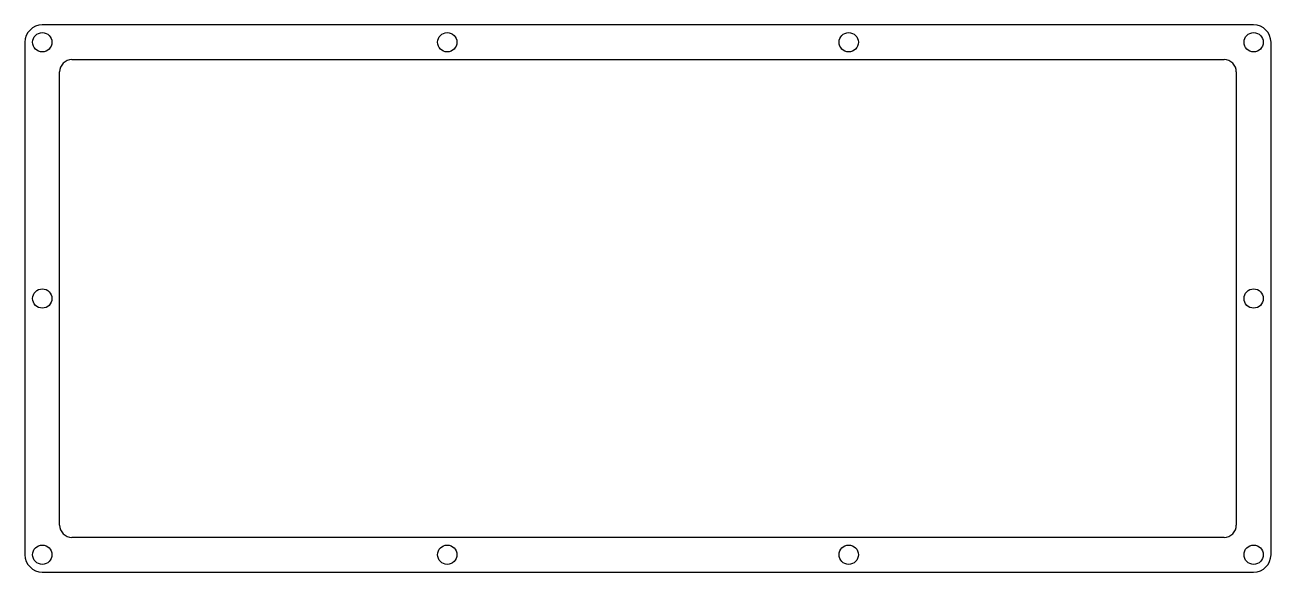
# Model space of a CAD drawing. Header units: inches. Extents: x 2 to 14.7, y 2.5 to 8.1.
import ezdxf

# ---------------------------------------------------------------- set-up
doc = ezdxf.new("R2010")
doc.units = ezdxf.units.IN
doc.header["$LTSCALE"] = 0.935
doc.header["$MEASUREMENT"] = 0
doc.layers.get('0').update_dxf_attribs({"linetype": 'CONTINUOUS'})

msp = doc.modelspace()

# ---------------------------------------------------------------- linework, layer by layer
at = {"color": 7, "linetype": 'CONTINUOUS'}
for p, q in [((14.572, 8.12), (2.218, 8.12)), ((2.041, 7.943), (2.041, 2.714)), ((14.75, 2.714), (14.75, 7.943)), ((2.52, 7.766), (14.27, 7.766)), ((2.395, 3.016), (2.395, 7.641)), ((14.395, 7.641), (14.395, 3.016)), ((14.27, 2.891), (2.52, 2.891)), ((2.218, 2.537), (14.572, 2.537))]:
    msp.add_line(p, q, dxfattribs=at)
for centre in [(2.218, 7.943), (6.348, 7.943), (10.442, 7.943), (14.572, 7.943), (2.218, 5.328), (14.572, 5.328), (2.218, 2.714), (6.348, 2.714), (10.442, 2.714), (14.572, 2.714)]:
    msp.add_circle(centre, 0.0984, dxfattribs=at)
for centre, radius, start, end in [((2.218, 7.943), 0.177, 90, 180), ((14.572, 7.943), 0.177, 0, 90), ((2.52, 7.641), 0.125, 90, 180), ((14.27, 7.641), 0.125, 0, 90), ((2.52, 3.016), 0.125, 180, 270), ((14.27, 3.016), 0.125, 270, 360), ((2.218, 2.714), 0.177, 180, 270), ((14.572, 2.714), 0.177, 270, 360)]:
    msp.add_arc(centre, radius, start, end, dxfattribs=at)

doc.saveas('drawing.dxf')
